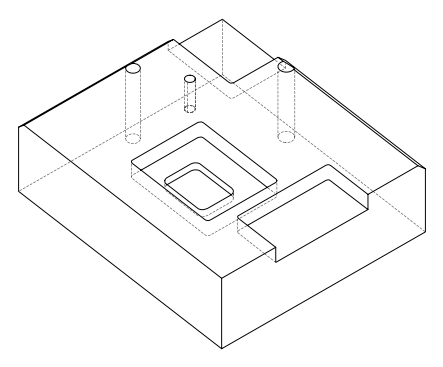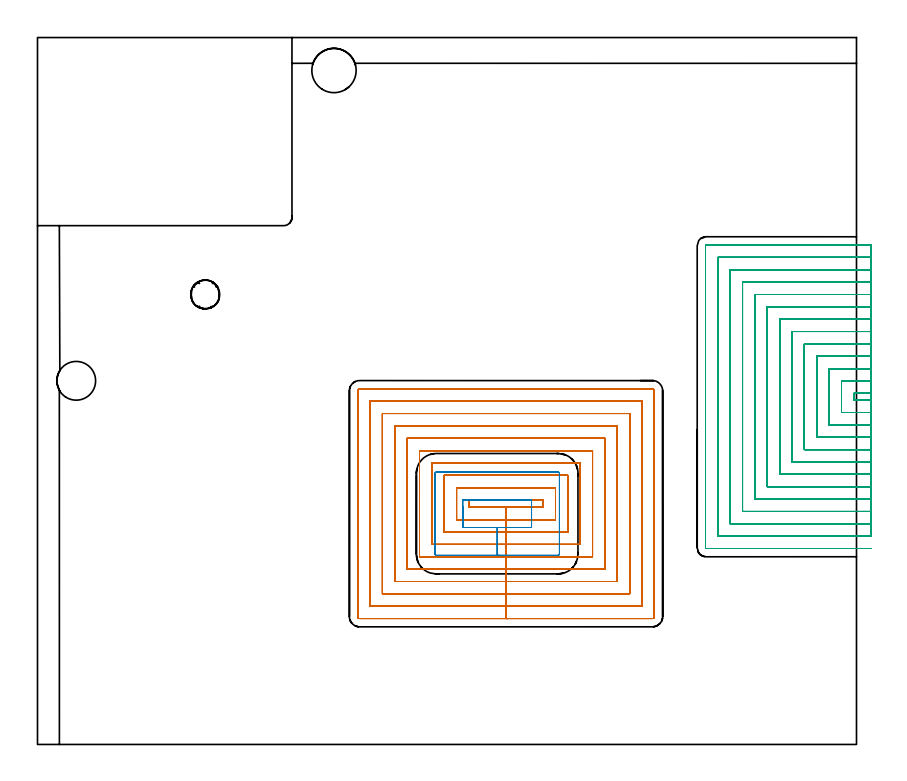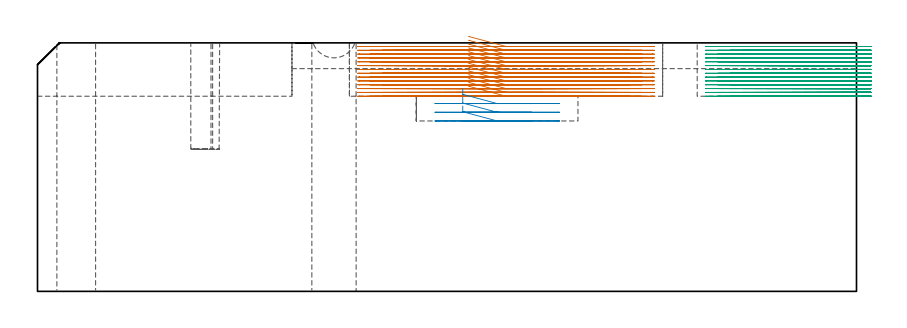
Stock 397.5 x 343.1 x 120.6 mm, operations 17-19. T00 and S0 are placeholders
(PLAN: 19 operations, 15 tool changes, 331.6 min)
(1 SPOT_DRILL | STEP1HOLE | NXT0321_9005460120000 | 0.05 min | 183 mm3)
(2 SPOT_DRILL_1 | STEP1HOLE_1 | NXT0321_9005460120000 | 0.05 min | 183 mm3)
(3 SPOT_DRILL_2 | STEP1POCKET | NXT0321_9005460120000 | 0.03 min | 2 mm3)
(4 DRILL_BLIND_HOLE_INTO_CENTER | STEP1HOLE | NXT0301_092 | 0.08 min | 1729 mm3)
(5 GUN_DRILL_THROUGH_HOLE | STEP1HOLE | UGT0307_009 | 0.61 min | 11714 mm3)
(6 DRILL_TO_ENLARGE_THROUGH_HOLE | STEP1HOLE | UGT0301_256 | 0.52 min | 19802 mm3)
(7 DRILL_BLIND_HOLE_INTO_CENTER_1 | STEP1HOLE_1 | NXT0301_055 | 0.06 min | 526 mm3)
(8 GUN_DRILL_THROUGH_HOLE_1 | STEP1HOLE_1 | UGT0307_006 | 0.62 min | 6979 mm3)
(9 DRILL_TO_ENLARGE_THROUGH_HOLE_1 | STEP1HOLE_1 | NXT0301_102 | 0.51 min | 9529 mm3)
(10 DRILL_TO_ENLARGE_THROUGH_HOLE_2 | STEP1HOLE_1 | UGT0301_052 | 0.52 min | 26519 mm3)
(11 DRILL_BLIND_HOLE_INTO_CENTER_2 | STEP1POCKET | NXT0301_055 | 0.22 min | 2787 mm3)
(12 DRILL_TO_ENLARGE_BLIND_HOLE | STEP1POCKET | UGT0301_374 | 0.22 min | 4054 mm3)
(13 BORE_BLIND_HOLE | STEP1POCKET | UGT0332_064 | 0.22 min | 1095 mm3)
(14 AREA_MILL | FG_CHAMFER_SURFACE | UGT0205_001 | 11.05 min | 21606 mm3)
(15 AREA_MILL_1 | FG_CHAMFER_SURFACE_1 | UGT0205_001 | 8.31 min | 14485 mm3)
(16 MILL_CORNER_NOTCH_RECTANGULAR | CORNER_NOTCH_RECTANGULAR | NXT0201_008 | Follow Part, ap 1.5, ae 75% | 108.59 min | 291078 mm3)
(17 MILL_RECTANGULAR_POCKET | POCKET_RECTANGULAR_STRAIGHT | NXT0201_009 | Follow Part, ap 2, ae 75% | 85.23 min | 469951 mm3)
(18 MILL_RECTANGULAR_POCKET_1 | POCKET_RECTANGULAR_STRAIGHT_1 | UGT0201_100 | Follow Part, ap 4.5, ae 75% | 2.2 min | 54042 mm3)
(19 MILL_SLOT | SLOT_PARTIAL_RECTANGULAR | NXT0201_009 | Follow Part, ap 2, ae 75% | 112.54 min | 310785 mm3)
(TOOL NXT0321_9005460120000 | NC Spot Drill, 142deg, 12mm, Carbide, Uncoated | D12 PA142 FL30 Z2)
(TOOL NXT0301_092 | Carbide Drill 12.1mm [860.1-1210-061A1-MM 2214] | D12.1 PA140 FL77 Z2)
(TOOL UGT0307_009 | Gun Drill 12 mm | D12 PA130 FL24 Z1)
(TOOL UGT0301_256 | Twist Drill 18.8 mm | D18.8 PA118 FL135 Z2)
(TOOL NXT0301_055 | Carbide Drill 8.4mm [860.1-0840-042A1-MM 2214] | D8.4 PA140 FL61 Z2)
(TOOL UGT0307_006 | Gun Drill 9 mm | D9 PA130 FL24 Z1)
(TOOL NXT0301_102 | Carbide Drill 13.5mm [860.1-1350-108A1-MM 2214] | D13.5 PA140 FL123 Z2)
(TOOL UGT0301_052 | Twist Drill 21.5 mm | D21.5 PA118 FL150 Z2)
(TOOL UGT0301_374 | Twist Drill Flat Bottom 13 mm | D13 PA180 FL101 Z2)
(TOOL UGT0332_064 | 14 mm Boring Bar Slip Fit | D14)
(TOOL UGT0205_001 | Chamfer Mill 20 x 3 x 45 deg. | D20 FL50 Z2)
(TOOL NXT0201_008 | ENDMILL 6mm [2P460-0600-NA 1630] | D6 FL26 Z6)
(TOOL NXT0201_009 | ENDMILL 8mm [2P460-0800-NA 1630] | D8 FL26 Z6)
(TOOL UGT0201_100 | End Mill 18 mm | D18 FL22 Z2)
(OP 17 MILL_RECTANGULAR_POCKET)
G17 G21 G94 G90
T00 M6
G54
G17 G0 G90 X209.4 Y115.231 S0 M3
G43 Z130.714 H1
Z123.714
G94 G1 Y115.1 Z123.679 F250.
X227.4 Z118.856
X245.4 F500.
Y118.6
X209.4
Y115.1
X227.4
Y109.1
X251.4
Y124.6
X203.4
Y109.1
X227.4
Y103.1
X257.4
Y130.6
X197.4
Y103.1
X227.4
Y97.1
X263.4
Y136.6
X191.4
Y97.1
X227.4
Y91.1
X269.4
Y142.6
X185.4
Y91.1
X227.4
Y85.1
X275.4
Y148.6
X179.4
Y85.1
X227.4
Y79.1
X281.4
Y154.6
X173.4
Y79.1
X227.4
Y73.1
X287.4
Y160.6
X167.4
Y73.1
X227.4
Y67.1
X293.4
Y166.6
X161.4
Y67.1
X227.4
Y61.1
X298.5
G3 X299.4 Y62. R0.9
G1 Y171.7
G3 X298.5 Y172.6 R0.9
G1 X156.3
G3 X155.4 Y171.7 R0.9
G1 Y62.
G3 X156.3 Y61.1 R0.9
G1 X227.4
X228.4
G0 X209.4 Y115.231 Z121.856
G1 Y115.1 Z121.821 F250.
X227.4 Z116.998
X245.4 F500.
Y118.6
X209.4
Y115.1
X227.4
Y109.1
X251.4
Y124.6
X203.4
Y109.1
X227.4
Y103.1
X257.4
Y130.6
X197.4
Y103.1
X227.4
Y97.1
X263.4
Y136.6
X191.4
Y97.1
X227.4
Y91.1
X269.4
Y142.6
X185.4
Y91.1
X227.4
Y85.1
X275.4
Y148.6
X179.4
Y85.1
X227.4
Y79.1
X281.4
Y154.6
X173.4
Y79.1
X227.4
Y73.1
X287.4
Y160.6
X167.4
Y73.1
X227.4
Y67.1
X293.4
Y166.6
X161.4
Y67.1
X227.4
Y61.1
X298.5
G3 X299.4 Y62. R0.9
G1 Y171.7
G3 X298.5 Y172.6 R0.9
G1 X156.3
G3 X155.4 Y171.7 R0.9
G1 Y62.
G3 X156.3 Y61.1 R0.9
G1 X227.4
X228.4
G0 X209.4 Y115.231 Z119.998
G1 Y115.1 Z119.963 F250.
X227.4 Z115.14
X245.4 F500.
Y118.6
X209.4
Y115.1
X227.4
Y109.1
X251.4
Y124.6
X203.4
Y109.1
X227.4
Y103.1
X257.4
Y130.6
X197.4
Y103.1
X227.4
Y97.1
X263.4
Y136.6
X191.4
Y97.1
X227.4
Y91.1
X269.4
Y142.6
X185.4
Y91.1
X227.4
Y85.1
X275.4
Y148.6
X179.4
Y85.1
X227.4
Y79.1
X281.4
Y154.6
X173.4
Y79.1
X227.4
Y73.1
X287.4
Y160.6
X167.4
Y73.1
X227.4
Y67.1
X293.4
Y166.6
X161.4
Y67.1
X227.4
Y61.1
X298.5
G3 X299.4 Y62. R0.9
G1 Y171.7
G3 X298.5 Y172.6 R0.9
G1 X156.3
G3 X155.4 Y171.7 R0.9
G1 Y62.
G3 X156.3 Y61.1 R0.9
G1 X227.4
X228.4
G0 X209.4 Y115.231 Z118.14
G1 Y115.1 Z118.104 F250.
X227.4 Z113.281
X245.4 F500.
Y118.6
X209.4
Y115.1
X227.4
Y109.1
X251.4
Y124.6
X203.4
Y109.1
X227.4
Y103.1
X257.4
Y130.6
X197.4
Y103.1
X227.4
Y97.1
X263.4
Y136.6
X191.4
Y97.1
X227.4
Y91.1
X269.4
Y142.6
X185.4
Y91.1
X227.4
Y85.1
X275.4
Y148.6
X179.4
Y85.1
X227.4
Y79.1
X281.4
Y154.6
X173.4
Y79.1
X227.4
Y73.1
X287.4
Y160.6
X167.4
Y73.1
X227.4
Y67.1
X293.4
Y166.6
X161.4
Y67.1
X227.4
Y61.1
X298.5
G3 X299.4 Y62. R0.9
G1 Y171.7
G3 X298.5 Y172.6 R0.9
G1 X156.3
G3 X155.4 Y171.7 R0.9
G1 Y62.
G3 X156.3 Y61.1 R0.9
G1 X227.4
X228.4
G0 X209.4 Y115.231 Z116.281
G1 Y115.1 Z116.246 F250.
X227.4 Z111.423
X245.4 F500.
Y118.6
X209.4
Y115.1
X227.4
Y109.1
X251.4
Y124.6
X203.4
Y109.1
X227.4
Y103.1
X257.4
Y130.6
X197.4
Y103.1
X227.4
Y97.1
X263.4
Y136.6
X191.4
Y97.1
X227.4
Y91.1
X269.4
Y142.6
X185.4
Y91.1
X227.4
Y85.1
X275.4
Y148.6
X179.4
Y85.1
X227.4
Y79.1
X281.4
Y154.6
X173.4
Y79.1
X227.4
Y73.1
X287.4
Y160.6
X167.4
Y73.1
X227.4
Y67.1
X293.4
Y166.6
X161.4
Y67.1
X227.4
Y61.1
X298.5
G3 X299.4 Y62. R0.9
G1 Y171.7
G3 X298.5 Y172.6 R0.9
G1 X156.3
G3 X155.4 Y171.7 R0.9
G1 Y62.
G3 X156.3 Y61.1 R0.9
G1 X227.4
X228.4
G0 X209.4 Y115.231 Z114.423
G1 Y115.1 Z114.388 F250.
X227.4 Z109.565
X245.4 F500.
Y118.6
X209.4
Y115.1
X227.4
Y109.1
X251.4
Y124.6
X203.4
Y109.1
X227.4
Y103.1
X257.4
Y130.6
X197.4
Y103.1
X227.4
Y97.1
X263.4
Y136.6
X191.4
Y97.1
X227.4
Y91.1
X269.4
Y142.6
X185.4
Y91.1
X227.4
Y85.1
X275.4
Y148.6
X179.4
Y85.1
X227.4
Y79.1
X281.4
Y154.6
X173.4
Y79.1
X227.4
Y73.1
X287.4
Y160.6
X167.4
Y73.1
X227.4
Y67.1
X293.4
Y166.6
X161.4
Y67.1
X227.4
Y61.1
X298.5
G3 X299.4 Y62. R0.9
G1 Y171.7
G3 X298.5 Y172.6 R0.9
G1 X156.3
G3 X155.4 Y171.7 R0.9
G1 Y62.
G3 X156.3 Y61.1 R0.9
G1 X227.4
X228.4
G0 X209.4 Y115.231 Z112.565
G1 Y115.1 Z112.53 F250.
X227.4 Z107.707
X245.4 F500.
Y118.6
X209.4
Y115.1
X227.4
Y109.1
X251.4
Y124.6
X203.4
Y109.1
X227.4
Y103.1
X257.4
Y130.6
X197.4
Y103.1
X227.4
Y97.1
X263.4
Y136.6
X191.4
Y97.1
X227.4
Y91.1
X269.4
Y142.6
X185.4
Y91.1
X227.4
Y85.1
X275.4
Y148.6
X179.4
Y85.1
X227.4
Y79.1
X281.4
Y154.6
X173.4
Y79.1
X227.4
Y73.1
X287.4
Y160.6
X167.4
Y73.1
X227.4
Y67.1
X293.4
Y166.6
X161.4
Y67.1
X227.4
Y61.1
X298.5
G3 X299.4 Y62. R0.9
G1 Y171.7
G3 X298.5 Y172.6 R0.9
G1 X156.3
G3 X155.4 Y171.7 R0.9
G1 Y62.
G3 X156.3 Y61.1 R0.9
G1 X227.4
X228.4
G0 X209.4 Y115.231 Z110.707
G1 Y115.1 Z110.672 F250.
X227.4 Z105.849
X245.4 F500.
Y118.6
X209.4
Y115.1
X227.4
Y109.1
X251.4
Y124.6
X203.4
Y109.1
X227.4
Y103.1
X257.4
Y130.6
X197.4
Y103.1
X227.4
Y97.1
X263.4
Y136.6
X191.4
Y97.1
X227.4
Y91.1
X269.4
Y142.6
X185.4
Y91.1
X227.4
Y85.1
X275.4
Y148.6
X179.4
Y85.1
X227.4
Y79.1
X281.4
Y154.6
X173.4
Y79.1
X227.4
Y73.1
X287.4
Y160.6
X167.4
Y73.1
X227.4
Y67.1
X293.4
Y166.6
X161.4
Y67.1
X227.4
Y61.1
X298.5
G3 X299.4 Y62. R0.9
G1 Y171.7
G3 X298.5 Y172.6 R0.9
G1 X156.3
G3 X155.4 Y171.7 R0.9
G1 Y62.
G3 X156.3 Y61.1 R0.9
G1 X227.4
X228.4
G0 X209.4 Y115.231 Z108.849
G1 Y115.1 Z108.814 F250.
X227.4 Z103.991
X245.4 F500.
Y118.6
X209.4
Y115.1
X227.4
Y109.1
X251.4
Y124.6
X203.4
Y109.1
X227.4
Y103.1
X257.4
Y130.6
X197.4
Y103.1
X227.4
Y97.1
X263.4
Y136.6
X191.4
Y97.1
X227.4
Y91.1
X269.4
Y142.6
X185.4
Y91.1
X227.4
Y85.1
X275.4
Y148.6
X179.4
Y85.1
X227.4
Y79.1
X281.4
Y154.6
X173.4
Y79.1
X227.4
Y73.1
X287.4
Y160.6
X167.4
Y73.1
X227.4
Y67.1
X293.4
Y166.6
X161.4
Y67.1
X227.4
Y61.1
X298.5
G3 X299.4 Y62. R0.9
G1 Y171.7
G3 X298.5 Y172.6 R0.9
G1 X156.3
G3 X155.4 Y171.7 R0.9
G1 Y62.
G3 X156.3 Y61.1 R0.9
G1 X227.4
X228.4
G0 X209.4 Y115.231 Z106.991
G1 Y115.1 Z106.956 F250.
X227.4 Z102.133
X245.4 F500.
Y118.6
X209.4
Y115.1
X227.4
Y109.1
X251.4
Y124.6
X203.4
Y109.1
X227.4
Y103.1
X257.4
Y130.6
X197.4
Y103.1
X227.4
Y97.1
X263.4
Y136.6
X191.4
Y97.1
X227.4
Y91.1
X269.4
Y142.6
X185.4
Y91.1
X227.4
Y85.1
X275.4
Y148.6
X179.4
Y85.1
X227.4
Y79.1
X281.4
Y154.6
X173.4
Y79.1
X227.4
Y73.1
X287.4
Y160.6
X167.4
Y73.1
X227.4
Y67.1
X293.4
Y166.6
X161.4
Y67.1
X227.4
Y61.1
X298.5
G3 X299.4 Y62. R0.9
G1 Y171.7
G3 X298.5 Y172.6 R0.9
G1 X156.3
G3 X155.4 Y171.7 R0.9
G1 Y62.
G3 X156.3 Y61.1 R0.9
G1 X227.4
X228.4
G0 X209.4 Y115.231 Z105.133
G1 Y115.1 Z105.098 F250.
X227.4 Z100.274
X245.4 F500.
Y118.6
X209.4
Y115.1
X227.4
Y109.1
X251.4
Y124.6
X203.4
Y109.1
X227.4
Y103.1
X257.4
Y130.6
X197.4
Y103.1
X227.4
Y97.1
X263.4
Y136.6
X191.4
Y97.1
X227.4
Y91.1
X269.4
Y142.6
X185.4
Y91.1
X227.4
Y85.1
X275.4
Y148.6
X179.4
Y85.1
X227.4
Y79.1
X281.4
Y154.6
X173.4
Y79.1
X227.4
Y73.1
X287.4
Y160.6
X167.4
Y73.1
X227.4
Y67.1
X293.4
Y166.6
X161.4
Y67.1
X227.4
Y61.1
X298.5
G3 X299.4 Y62. R0.9
G1 Y171.7
G3 X298.5 Y172.6 R0.9
G1 X156.3
G3 X155.4 Y171.7 R0.9
G1 Y62.
G3 X156.3 Y61.1 R0.9
G1 X227.4
X228.4
G0 X209.4 Y115.231 Z103.274
G1 Y115.1 Z103.239 F250.
X227.4 Z98.416
X245.4 F500.
Y118.6
X209.4
Y115.1
X227.4
Y109.1
X251.4
Y124.6
X203.4
Y109.1
X227.4
Y103.1
X257.4
Y130.6
X197.4
Y103.1
X227.4
Y97.1
X263.4
Y136.6
X191.4
Y97.1
X227.4
Y91.1
X269.4
Y142.6
X185.4
Y91.1
X227.4
Y85.1
X275.4
Y148.6
X179.4
Y85.1
X227.4
Y79.1
X281.4
Y154.6
X173.4
Y79.1
X227.4
Y73.1
X287.4
Y160.6
X167.4
Y73.1
X227.4
Y67.1
X293.4
Y166.6
X161.4
Y67.1
X227.4
Y61.1
X298.5
G3 X299.4 Y62. R0.9
G1 Y171.7
G3 X298.5 Y172.6 R0.9
G1 X156.3
G3 X155.4 Y171.7 R0.9
G1 Y62.
G3 X156.3 Y61.1 R0.9
G1 X227.4
X228.4
G0 X209.4 Y115.231 Z101.416
G1 Y115.1 Z101.381 F250.
X227.4 Z96.558
X245.4 F500.
Y118.6
X209.4
Y115.1
X227.4
Y109.1
X251.4
Y124.6
X203.4
Y109.1
X227.4
Y103.1
X257.4
Y130.6
X197.4
Y103.1
X227.4
Y97.1
X263.4
Y136.6
X191.4
Y97.1
X227.4
Y91.1
X269.4
Y142.6
X185.4
Y91.1
X227.4
Y85.1
X275.4
Y148.6
X179.4
Y85.1
X227.4
Y79.1
X281.4
Y154.6
X173.4
Y79.1
X227.4
Y73.1
X287.4
Y160.6
X167.4
Y73.1
X227.4
Y67.1
X293.4
Y166.6
X161.4
Y67.1
X227.4
Y61.1
X298.5
G3 X299.4 Y62. R0.9
G1 Y171.7
G3 X298.5 Y172.6 R0.9
G1 X156.3
G3 X155.4 Y171.7 R0.9
G1 Y62.
G3 X156.3 Y61.1 R0.9
G1 X227.4
X228.4
G0 X209.4 Y115.231 Z99.558
G1 Y115.1 Z99.523 F250.
X227.4 Z94.7
X245.4 F500.
Y118.6
X209.4
Y115.1
X227.4
Y109.1
X251.4
Y124.6
X203.4
Y109.1
X227.4
Y103.1
X257.4
Y130.6
X197.4
Y103.1
X227.4
Y97.1
X263.4
Y136.6
X191.4
Y97.1
X227.4
Y91.1
X269.4
Y142.6
X185.4
Y91.1
X227.4
Y85.1
X275.4
Y148.6
X179.4
Y85.1
X227.4
Y79.1
X281.4
Y154.6
X173.4
Y79.1
X227.4
Y73.1
X287.4
Y160.6
X167.4
Y73.1
X227.4
Y67.1
X293.4
Y166.6
X161.4
Y67.1
X227.4
Y61.1
X298.5
G3 X299.4 Y62. R0.9
G1 Y171.7
G3 X298.5 Y172.6 R0.9
G1 X156.3
G3 X155.4 Y171.7 R0.9
G1 Y62.
G3 X156.3 Y61.1 R0.9
G1 X227.4
X228.4
G0 Z130.714
M5
M2
(OP 18 MILL_RECTANGULAR_POCKET_1)
G17 G21 G94 G90
T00 M6
G54
G17 G0 G90 X206.4 Y115.559 S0 M3
G43 Z130.714 H0
Z98.371
G94 G1 Y105.3 Z95.622 F250.
X223.1 Z91.148
X239.8 F500.
Y118.7
X206.4
Y105.3
X223.1
Y91.8
X252.7
G3 X253.3 Y92.4 R0.6
G1 Y131.6
G3 X252.7 Y132.2 R0.6
G1 X193.5
G3 X192.9 Y131.6 R0.6
G1 Y92.4
G3 X193.5 Y91.8 R0.6
G1 X223.1
X224.1
G0 X206.4 Y115.559 Z94.148
G1 Y105.3 Z91.399 F250.
X223.1 Z86.924
X239.8 F500.
Y118.7
X206.4
Y105.3
X223.1
Y91.8
X252.7
G3 X253.3 Y92.4 R0.6
G1 Y131.6
G3 X252.7 Y132.2 R0.6
G1 X193.5
G3 X192.9 Y131.6 R0.6
G1 Y92.4
G3 X193.5 Y91.8 R0.6
G1 X223.1
X224.1
G0 X206.4 Y115.559 Z89.924
G1 Y105.3 Z87.175 F250.
X223.1 Z82.7
X239.8 F500.
Y118.7
X206.4
Y105.3
X223.1
Y91.8
X252.7
G3 X253.3 Y92.4 R0.6
G1 Y131.6
G3 X252.7 Y132.2 R0.6
G1 X193.5
G3 X192.9 Y131.6 R0.6
G1 Y92.4
G3 X193.5 Y91.8 R0.6
G1 X223.1
X224.1
G0 Z130.714
M5
M2
(OP 19 MILL_SLOT)
G17 G21 G94 G90
T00 M6
G54
G17 G0 G90 X404.5 Y170.4 S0 M3
G43 Z130.714 H1
Z118.856
G94 G1 X401.5 F250.
X396.2 F500.
Y167.1
X401.5
X404.5 F250.
Y176.4
X401.5
X390.2 F500.
Y161.1
X401.5
X404.5 F250.
Y182.4
X401.5
X384.2 F500.
Y155.1
X401.5
X404.5 F250.
Y188.4
X401.5
X378.2 F500.
Y149.1
X401.5
X404.5 F250.
Y194.4
X401.5
X372.2 F500.
Y143.1
X401.5
X404.5 F250.
Y200.4
X401.5
X366.2 F500.
Y137.1
X401.5
X404.5 F250.
Y206.4
X401.5
X360.2 F500.
Y131.1
X401.5
X404.5 F250.
Y212.4
X401.5
X354.2 F500.
Y125.1
X401.5
X404.5 F250.
Y218.4
X401.5
X348.2 F500.
Y119.1
X401.5
X404.5 F250.
Y224.4
X401.5
X342.2 F500.
Y113.1
X401.5
X404.5 F250.
Y230.4
X401.5
X336.2 F500.
Y107.1
X401.5
X404.5 F250.
Y236.4
X401.5
X330.2 F500.
Y101.1
X401.5
X404.5 F250.
Y242.4
X401.5
X324.5 F500.
G3 X324.2 Y242.1 R0.3
G1 Y95.4
G3 X324.5 Y95.1 R0.3
G1 X401.5
X404.5 F250.
G0 Y170.4 Z116.998
G1 X401.5
X396.2 F500.
Y167.1
X401.5
X404.5 F250.
Y176.4
X401.5
X390.2 F500.
Y161.1
X401.5
X404.5 F250.
Y182.4
X401.5
X384.2 F500.
Y155.1
X401.5
X404.5 F250.
Y188.4
X401.5
X378.2 F500.
Y149.1
X401.5
X404.5 F250.
Y194.4
X401.5
X372.2 F500.
Y143.1
X401.5
X404.5 F250.
Y200.4
X401.5
X366.2 F500.
Y137.1
X401.5
X404.5 F250.
Y206.4
X401.5
X360.2 F500.
Y131.1
X401.5
X404.5 F250.
Y212.4
X401.5
X354.2 F500.
Y125.1
X401.5
X404.5 F250.
Y218.4
X401.5
X348.2 F500.
Y119.1
X401.5
X404.5 F250.
Y224.4
X401.5
X342.2 F500.
Y113.1
X401.5
X404.5 F250.
Y230.4
X401.5
X336.2 F500.
Y107.1
X401.5
X404.5 F250.
Y236.4
X401.5
X330.2 F500.
Y101.1
X401.5
X404.5 F250.
Y242.4
X401.5
X324.5 F500.
G3 X324.2 Y242.1 R0.3
G1 Y95.4
G3 X324.5 Y95.1 R0.3
G1 X401.5
X404.5 F250.
G0 Y170.4 Z115.14
G1 X401.5
X396.2 F500.
Y167.1
X401.5
X404.5 F250.
Y176.4
X401.5
X390.2 F500.
Y161.1
X401.5
X404.5 F250.
Y182.4
X401.5
X384.2 F500.
Y155.1
X401.5
X404.5 F250.
Y188.4
X401.5
X378.2 F500.
Y149.1
X401.5
X404.5 F250.
Y194.4
X401.5
X372.2 F500.
Y143.1
X401.5
X404.5 F250.
Y200.4
X401.5
X366.2 F500.
Y137.1
X401.5
X404.5 F250.
Y206.4
X401.5
X360.2 F500.
Y131.1
X401.5
X404.5 F250.
Y212.4
X401.5
X354.2 F500.
Y125.1
X401.5
X404.5 F250.
Y218.4
X401.5
X348.2 F500.
Y119.1
X401.5
X404.5 F250.
Y224.4
X401.5
X342.2 F500.
Y113.1
X401.5
X404.5 F250.
Y230.4
X401.5
X336.2 F500.
Y107.1
X401.5
X404.5 F250.
Y236.4
X401.5
X330.2 F500.
Y101.1
X401.5
X404.5 F250.
Y242.4
X401.5
X324.5 F500.
G3 X324.2 Y242.1 R0.3
G1 Y95.4
G3 X324.5 Y95.1 R0.3
G1 X401.5
X404.5 F250.
G0 Y170.4 Z113.281
G1 X401.5
X396.2 F500.
Y167.1
X401.5
X404.5 F250.
Y176.4
X401.5
X390.2 F500.
Y161.1
X401.5
X404.5 F250.
Y182.4
X401.5
X384.2 F500.
Y155.1
X401.5
X404.5 F250.
Y188.4
X401.5
X378.2 F500.
Y149.1
X401.5
X404.5 F250.
Y194.4
X401.5
X372.2 F500.
Y143.1
X401.5
X404.5 F250.
Y200.4
X401.5
X366.2 F500.
Y137.1
X401.5
X404.5 F250.
Y206.4
X401.5
X360.2 F500.
Y131.1
X401.5
X404.5 F250.
Y212.4
X401.5
X354.2 F500.
Y125.1
X401.5
X404.5 F250.
Y218.4
X401.5
X348.2 F500.
Y119.1
X401.5
X404.5 F250.
Y224.4
X401.5
X342.2 F500.
Y113.1
X401.5
X404.5 F250.
Y230.4
X401.5
X336.2 F500.
Y107.1
X401.5
X404.5 F250.
Y236.4
X401.5
X330.2 F500.
Y101.1
X401.5
X404.5 F250.
Y242.4
X401.5
X324.5 F500.
G3 X324.2 Y242.1 R0.3
G1 Y95.4
G3 X324.5 Y95.1 R0.3
G1 X401.5
X404.5 F250.
G0 Y170.4 Z111.423
G1 X401.5
X396.2 F500.
Y167.1
X401.5
X404.5 F250.
Y176.4
X401.5
X390.2 F500.
Y161.1
X401.5
X404.5 F250.
Y182.4
X401.5
X384.2 F500.
Y155.1
X401.5
X404.5 F250.
Y188.4
X401.5
X378.2 F500.
Y149.1
X401.5
X404.5 F250.
Y194.4
X401.5
X372.2 F500.
Y143.1
X401.5
X404.5 F250.
Y200.4
X401.5
X366.2 F500.
Y137.1
X401.5
X404.5 F250.
Y206.4
X401.5
X360.2 F500.
Y131.1
X401.5
X404.5 F250.
Y212.4
X401.5
X354.2 F500.
Y125.1
X401.5
X404.5 F250.
Y218.4
X401.5
X348.2 F500.
Y119.1
X401.5
X404.5 F250.
Y224.4
X401.5
X342.2 F500.
Y113.1
X401.5
X404.5 F250.
Y230.4
X401.5
X336.2 F500.
Y107.1
X401.5
X404.5 F250.
Y236.4
X401.5
X330.2 F500.
Y101.1
X401.5
X404.5 F250.
Y242.4
X401.5
X324.5 F500.
G3 X324.2 Y242.1 R0.3
G1 Y95.4
G3 X324.5 Y95.1 R0.3
G1 X401.5
X404.5 F250.
G0 Y170.4 Z109.565
G1 X401.5
X396.2 F500.
Y167.1
X401.5
X404.5 F250.
Y176.4
X401.5
X390.2 F500.
Y161.1
X401.5
X404.5 F250.
Y182.4
X401.5
X384.2 F500.
Y155.1
X401.5
X404.5 F250.
Y188.4
X401.5
X378.2 F500.
Y149.1
X401.5
X404.5 F250.
Y194.4
X401.5
X372.2 F500.
Y143.1
X401.5
X404.5 F250.
Y200.4
X401.5
X366.2 F500.
Y137.1
X401.5
X404.5 F250.
Y206.4
X401.5
X360.2 F500.
Y131.1
X401.5
X404.5 F250.
Y212.4
X401.5
X354.2 F500.
Y125.1
X401.5
X404.5 F250.
Y218.4
X401.5
X348.2 F500.
Y119.1
X401.5
X404.5 F250.
Y224.4
X401.5
X342.2 F500.
Y113.1
X401.5
X404.5 F250.
Y230.4
X401.5
X336.2 F500.
Y107.1
X401.5
X404.5 F250.
Y236.4
X401.5
X330.2 F500.
Y101.1
X401.5
X404.5 F250.
Y242.4
X401.5
X324.5 F500.
G3 X324.2 Y242.1 R0.3
G1 Y95.4
G3 X324.5 Y95.1 R0.3
G1 X401.5
X404.5 F250.
G0 Y170.4 Z107.707
G1 X401.5
X396.2 F500.
Y167.1
X401.5
X404.5 F250.
Y176.4
X401.5
X390.2 F500.
Y161.1
X401.5
X404.5 F250.
Y182.4
X401.5
X384.2 F500.
Y155.1
X401.5
X404.5 F250.
Y188.4
X401.5
X378.2 F500.
Y149.1
X401.5
X404.5 F250.
Y194.4
X401.5
X372.2 F500.
Y143.1
X401.5
X404.5 F250.
Y200.4
X401.5
X366.2 F500.
Y137.1
X401.5
X404.5 F250.
Y206.4
X401.5
X360.2 F500.
Y131.1
X401.5
X404.5 F250.
Y212.4
X401.5
X354.2 F500.
Y125.1
X401.5
X404.5 F250.
Y218.4
X401.5
X348.2 F500.
Y119.1
X401.5
X404.5 F250.
Y224.4
X401.5
X342.2 F500.
Y113.1
X401.5
X404.5 F250.
Y230.4
X401.5
X336.2 F500.
Y107.1
X401.5
X404.5 F250.
Y236.4
X401.5
X330.2 F500.
Y101.1
X401.5
X404.5 F250.
Y242.4
X401.5
X324.5 F500.
G3 X324.2 Y242.1 R0.3
G1 Y95.4
G3 X324.5 Y95.1 R0.3
G1 X401.5
X404.5 F250.
G0 Y170.4 Z105.849
G1 X401.5
X396.2 F500.
Y167.1
X401.5
X404.5 F250.
Y176.4
X401.5
X390.2 F500.
Y161.1
X401.5
X404.5 F250.
Y182.4
X401.5
X384.2 F500.
Y155.1
X401.5
X404.5 F250.
Y188.4
X401.5
X378.2 F500.
Y149.1
X401.5
X404.5 F250.
Y194.4
X401.5
X372.2 F500.
Y143.1
X401.5
X404.5 F250.
Y200.4
X401.5
X366.2 F500.
Y137.1
X401.5
X404.5 F250.
Y206.4
X401.5
X360.2 F500.
Y131.1
X401.5
X404.5 F250.
Y212.4
X401.5
X354.2 F500.
Y125.1
X401.5
X404.5 F250.
Y218.4
X401.5
X348.2 F500.
Y119.1
X401.5
X404.5 F250.
Y224.4
X401.5
X342.2 F500.
Y113.1
X401.5
X404.5 F250.
Y230.4
X401.5
X336.2 F500.
Y107.1
X401.5
X404.5 F250.
Y236.4
X401.5
X330.2 F500.
Y101.1
X401.5
X404.5 F250.
Y242.4
X401.5
X324.5 F500.
G3 X324.2 Y242.1 R0.3
G1 Y95.4
G3 X324.5 Y95.1 R0.3
G1 X401.5
X404.5 F250.
G0 Y170.4 Z103.991
G1 X401.5
X396.2 F500.
Y167.1
X401.5
X404.5 F250.
Y176.4
X401.5
X390.2 F500.
Y161.1
X401.5
X404.5 F250.
Y182.4
X401.5
X384.2 F500.
Y155.1
X401.5
X404.5 F250.
Y188.4
X401.5
X378.2 F500.
Y149.1
X401.5
X404.5 F250.
Y194.4
X401.5
X372.2 F500.
Y143.1
X401.5
X404.5 F250.
Y200.4
X401.5
X366.2 F500.
Y137.1
X401.5
X404.5 F250.
Y206.4
X401.5
X360.2 F500.
Y131.1
X401.5
X404.5 F250.
Y212.4
X401.5
X354.2 F500.
Y125.1
X401.5
X404.5 F250.
Y218.4
X401.5
X348.2 F500.
Y119.1
X401.5
X404.5 F250.
Y224.4
X401.5
X342.2 F500.
Y113.1
X401.5
X404.5 F250.
Y230.4
X401.5
X336.2 F500.
Y107.1
X401.5
X404.5 F250.
Y236.4
X401.5
X330.2 F500.
Y101.1
X401.5
X404.5 F250.
Y242.4
X401.5
X324.5 F500.
G3 X324.2 Y242.1 R0.3
G1 Y95.4
G3 X324.5 Y95.1 R0.3
G1 X401.5
X404.5 F250.
G0 Y170.4 Z102.133
G1 X401.5
X396.2 F500.
Y167.1
X401.5
X404.5 F250.
Y176.4
X401.5
X390.2 F500.
Y161.1
X401.5
X404.5 F250.
Y182.4
X401.5
X384.2 F500.
Y155.1
X401.5
X404.5 F250.
Y188.4
X401.5
X378.2 F500.
Y149.1
X401.5
X404.5 F250.
Y194.4
X401.5
X372.2 F500.
Y143.1
X401.5
X404.5 F250.
Y200.4
X401.5
X366.2 F500.
Y137.1
X401.5
X404.5 F250.
Y206.4
X401.5
X360.2 F500.
Y131.1
X401.5
X404.5 F250.
Y212.4
X401.5
X354.2 F500.
Y125.1
X401.5
X404.5 F250.
Y218.4
X401.5
X348.2 F500.
Y119.1
X401.5
X404.5 F250.
Y224.4
X401.5
X342.2 F500.
Y113.1
X401.5
X404.5 F250.
Y230.4
X401.5
X336.2 F500.
Y107.1
X401.5
X404.5 F250.
Y236.4
X401.5
X330.2 F500.
Y101.1
X401.5
X404.5 F250.
Y242.4
X401.5
X324.5 F500.
G3 X324.2 Y242.1 R0.3
G1 Y95.4
G3 X324.5 Y95.1 R0.3
G1 X401.5
X404.5 F250.
G0 Y170.4 Z100.274
G1 X401.5
X396.2 F500.
Y167.1
X401.5
X404.5 F250.
Y176.4
X401.5
X390.2 F500.
Y161.1
X401.5
X404.5 F250.
Y182.4
X401.5
X384.2 F500.
Y155.1
X401.5
X404.5 F250.
Y188.4
X401.5
X378.2 F500.
Y149.1
X401.5
X404.5 F250.
Y194.4
X401.5
X372.2 F500.
Y143.1
X401.5
X404.5 F250.
Y200.4
X401.5
X366.2 F500.
Y137.1
X401.5
X404.5 F250.
Y206.4
X401.5
X360.2 F500.
Y131.1
X401.5
X404.5 F250.
Y212.4
X401.5
X354.2 F500.
Y125.1
X401.5
X404.5 F250.
Y218.4
X401.5
X348.2 F500.
Y119.1
X401.5
X404.5 F250.
Y224.4
X401.5
X342.2 F500.
Y113.1
X401.5
X404.5 F250.
Y230.4
X401.5
X336.2 F500.
Y107.1
X401.5
X404.5 F250.
Y236.4
X401.5
X330.2 F500.
Y101.1
X401.5
X404.5 F250.
Y242.4
X401.5
X324.5 F500.
G3 X324.2 Y242.1 R0.3
G1 Y95.4
G3 X324.5 Y95.1 R0.3
G1 X401.5
X404.5 F250.
G0 Y170.4 Z98.416
G1 X401.5
X396.2 F500.
Y167.1
X401.5
X404.5 F250.
Y176.4
X401.5
X390.2 F500.
Y161.1
X401.5
X404.5 F250.
Y182.4
X401.5
X384.2 F500.
Y155.1
X401.5
X404.5 F250.
Y188.4
X401.5
X378.2 F500.
Y149.1
X401.5
X404.5 F250.
Y194.4
X401.5
X372.2 F500.
Y143.1
X401.5
X404.5 F250.
Y200.4
X401.5
X366.2 F500.
Y137.1
X401.5
X404.5 F250.
Y206.4
X401.5
X360.2 F500.
Y131.1
X401.5
X404.5 F250.
Y212.4
X401.5
X354.2 F500.
Y125.1
X401.5
X404.5 F250.
Y218.4
X401.5
X348.2 F500.
Y119.1
X401.5
X404.5 F250.
Y224.4
X401.5
X342.2 F500.
Y113.1
X401.5
X404.5 F250.
Y230.4
X401.5
X336.2 F500.
Y107.1
X401.5
X404.5 F250.
Y236.4
X401.5
X330.2 F500.
Y101.1
X401.5
X404.5 F250.
Y242.4
X401.5
X324.5 F500.
G3 X324.2 Y242.1 R0.3
G1 Y95.4
G3 X324.5 Y95.1 R0.3
G1 X401.5
X404.5 F250.
G0 Y170.4 Z96.558
G1 X401.5
X396.2 F500.
Y167.1
X401.5
X404.5 F250.
Y176.4
X401.5
X390.2 F500.
Y161.1
X401.5
X404.5 F250.
Y182.4
X401.5
X384.2 F500.
Y155.1
X401.5
X404.5 F250.
Y188.4
X401.5
X378.2 F500.
Y149.1
X401.5
X404.5 F250.
Y194.4
X401.5
X372.2 F500.
Y143.1
X401.5
X404.5 F250.
Y200.4
X401.5
X366.2 F500.
Y137.1
X401.5
X404.5 F250.
Y206.4
X401.5
X360.2 F500.
Y131.1
X401.5
X404.5 F250.
Y212.4
X401.5
X354.2 F500.
Y125.1
X401.5
X404.5 F250.
Y218.4
X401.5
X348.2 F500.
Y119.1
X401.5
X404.5 F250.
Y224.4
X401.5
X342.2 F500.
Y113.1
X401.5
X404.5 F250.
Y230.4
X401.5
X336.2 F500.
Y107.1
X401.5
X404.5 F250.
Y236.4
X401.5
X330.2 F500.
Y101.1
X401.5
X404.5 F250.
Y242.4
X401.5
X324.5 F500.
G3 X324.2 Y242.1 R0.3
G1 Y95.4
G3 X324.5 Y95.1 R0.3
G1 X401.5
X404.5 F250.
G0 Y170.4 Z94.7
G1 X401.5
X396.2 F500.
Y167.1
X401.5
X404.5 F250.
Y176.4
X401.5
X390.2 F500.
Y161.1
X401.5
X404.5 F250.
Y182.4
X401.5
X384.2 F500.
Y155.1
X401.5
X404.5 F250.
Y188.4
X401.5
X378.2 F500.
Y149.1
X401.5
X404.5 F250.
Y194.4
X401.5
X372.2 F500.
Y143.1
X401.5
X404.5 F250.
Y200.4
X401.5
X366.2 F500.
Y137.1
X401.5
X404.5 F250.
Y206.4
X401.5
X360.2 F500.
Y131.1
X401.5
X404.5 F250.
Y212.4
X401.5
X354.2 F500.
Y125.1
X401.5
X404.5 F250.
Y218.4
X401.5
X348.2 F500.
Y119.1
X401.5
X404.5 F250.
Y224.4
X401.5
X342.2 F500.
Y113.1
X401.5
X404.5 F250.
Y230.4
X401.5
X336.2 F500.
Y107.1
X401.5
X404.5 F250.
Y236.4
X401.5
X330.2 F500.
Y101.1
X401.5
X404.5 F250.
Y242.4
X401.5
X324.5 F500.
G3 X324.2 Y242.1 R0.3
G1 Y95.4
G3 X324.5 Y95.1 R0.3
G1 X401.5
X404.5 F250.
G0 Z130.714
M5
M2
